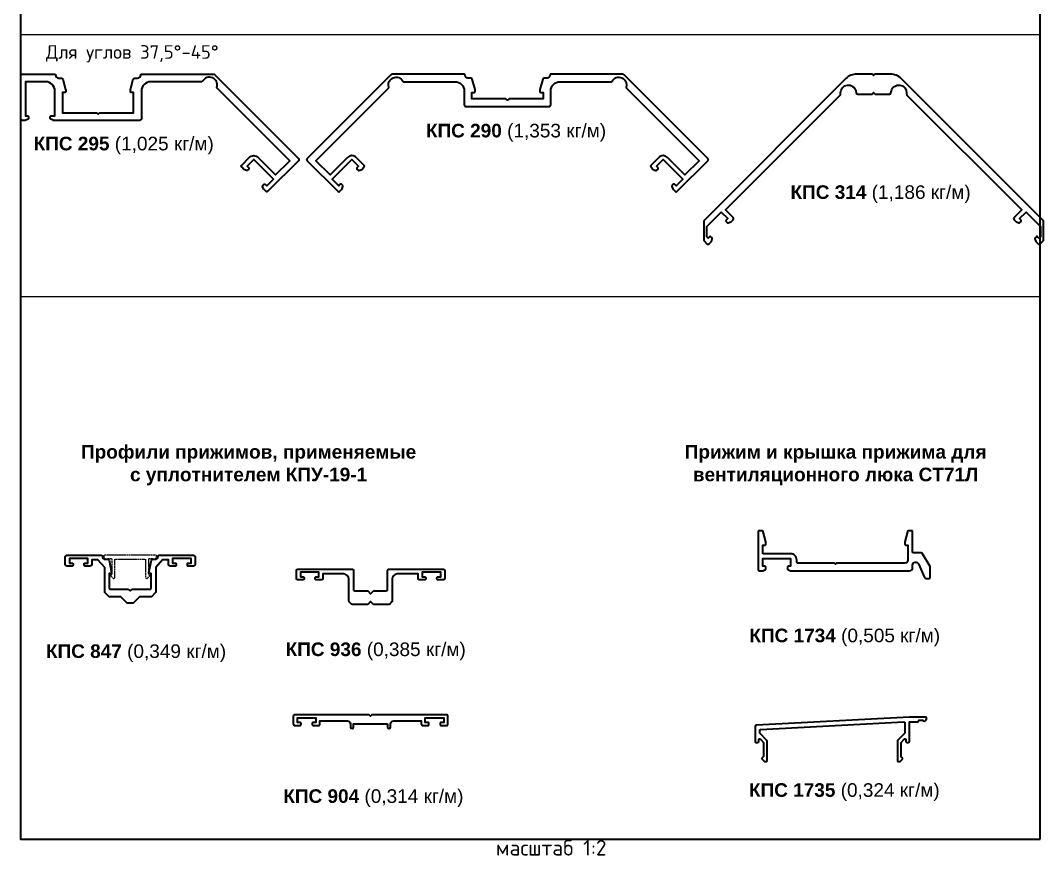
# Model space of a CAD drawing. Header units: millimetres. Extents: x 1744 to 18744, y -2272 to 2782.
# Drawn here: x 4000.5 to 4331.6, y 2205.8 to 2476.1 of the extents above; entities that cross this region are included whole.
import ezdxf

# ---------------------------------------------------------------- set-up
doc = ezdxf.new("R2010")
doc.units = ezdxf.units.MM
doc.linetypes.add('HIDDEN', pattern=[0.375, 0.25, -0.125])
for name, color, linetype, lineweight in [('2', 3, 'HIDDEN', 13), ('3', 1, 'Continuous', 20), ('Рамки', 1, 'Continuous', 15), ('Текстовый', 7, 'Continuous', 9)]:
    doc.layers.add(name, color=color, linetype=linetype, lineweight=lineweight)
doc.layers.add('Скрытые', color=14, linetype='Continuous', plot=False)
doc.styles.add('4', font='isocpeur.ttf', dxfattribs={"width": 0.7, "height": 3.5})
doc.styles.add('Каталожный', font='isocpeur.ttf', dxfattribs={"height": 2.5})

# ---------------------------------------------------------------- blocks, each defined once
blk = doc.blocks.new('KP45571')
at = {"lineweight": -2, "flags": 128}
blk.add_lwpolyline([(6.21, -5.01, -0.414214), (6.21, -5.44), (5.54, -6.11, -0.668179), (5, -5.88), (5, 0), (-5, 0), (-5, -5.88, -0.668179), (-5.54, -6.11), (-6.21, -5.44, -0.414214), (-6.21, -5.01), (-6, -4.8), (-6, 0.3), (-7.3, 0.3), (-7.3, 0.3, -0.414214), (-7.6, 0), (-8, 0), (-8.5, 0.7), (-8.5, 1.3), (8.5, 1.3), (8.5, 0.7), (8, 0), (7.6, 0, -0.414214), (7.3, 0.3), (6, 0.3), (6, -4.8)], format="xyb", close=True, dxfattribs=at)
at = {"layer": '3', "style": '4', "width": 0.7, "flags": 3}
blk.add_attdef('КП45571', (0, 1.3), '', height=3.5, dxfattribs=at)
blk = doc.blocks.new('КПС 847')
blk.add_lwpolyline([(-12.9, 3.07), (-14.6, 3.07, -0.414214), (-14.9, 3.37), (-14.9, 3.77, -0.414214), (-14.6, 4.07), (-13.7, 4.07), (-13.7, 5.57), (-19.7, 5.57), (-19.7, 4.07), (-18.8, 4.07, -0.414214), (-18.5, 3.77), (-18.5, 3.37, -0.414214), (-18.8, 3.07), (-20.5, 3.07, -0.414214), (-21, 3.57), (-21, 6.07, -0.414214), (-20.5, 6.57), (-9.3, 6.57, -0.414214), (-9, 6.27, 0.414214), (-8, 5.27), (-7.15, 5.27, -0.354119), (-6.86, 5.03), (-6.01, 1.03, -0.476976), (-6.3, 0.67), (-6.8, 0.67), (-6.8, -3.93, 0.414214), (-6.3, -4.43), (-0.62, -4.43, -0.198912), (-0.41, -4.52), (0, -4.93), (0.41, -4.52, -0.198912), (0.62, -4.43), (6.3, -4.43, 0.414214), (6.8, -3.93), (6.8, 0.67), (6.3, 0.67, -0.476976), (6.01, 1.03), (6.86, 5.03, -0.354119), (7.15, 5.27), (8, 5.27, 0.414214), (9, 6.27, -0.414214), (9.3, 6.57), (20.5, 6.57, -0.414214), (21, 6.07), (21, 3.57, -0.414214), (20.5, 3.07), (18.8, 3.07, -0.414214), (18.5, 3.37), (18.5, 3.77, -0.414214), (18.8, 4.07), (19.7, 4.07), (19.7, 5.57), (13.7, 5.57), (13.7, 4.07), (14.6, 4.07, -0.414214), (14.9, 3.77), (14.9, 3.37, -0.414214), (14.6, 3.07), (12.9, 3.07, -0.414214), (12.4, 3.57), (12.4, 5.07), (10.5, 5.07), (8.25, 2.57), (8.25, -5.31, -0.198912), (8.16, -5.52), (6.84, -6.84, -0.198912), (6.63, -6.93), (3, -6.93), (1.09, -8.84, -0.198912), (0.88, -8.93), (-0.88, -8.93, -0.198912), (-1.09, -8.84), (-3, -6.93), (-6.63, -6.93, -0.198912), (-6.84, -6.84), (-8.16, -5.52, -0.198912), (-8.25, -5.31), (-8.25, 2.57), (-10.5, 5.07), (-12.4, 5.07), (-12.4, 3.57, -0.414214)], format="xyb", close=True)
blk = doc.blocks.new('КПС 936')
blk.add_lwpolyline([(24, 4.42), (24, 1.92, -0.414214), (23.5, 1.42), (21.8, 1.42, -0.414214), (21.5, 1.72), (21.5, 2.12, -0.414214), (21.8, 2.42), (22.7, 2.42), (22.7, 3.92), (16.7, 3.92), (16.7, 2.42), (17.6, 2.42, -0.414214), (17.9, 2.12), (17.9, 1.72, -0.414214), (17.6, 1.42), (15.9, 1.42, -0.414214), (15.4, 1.92), (15.4, 3.42), (9, 3.42, 0.414214), (7, 1.42), (7, -5.46, -0.198912), (6.91, -5.67), (6.09, -6.5, -0.198912), (5.88, -6.58), (1.12, -6.58, -0.198912), (0.91, -6.5), (0, -5.58), (-0.91, -6.5, -0.198912), (-1.12, -6.58), (-5.88, -6.58, -0.198912), (-6.09, -6.5), (-6.91, -5.67, -0.198912), (-7, -5.46), (-7, 1.42, 0.414214), (-9, 3.42), (-15.4, 3.42), (-15.4, 1.92, -0.414214), (-15.9, 1.42), (-17.6, 1.42, -0.414214), (-17.9, 1.72), (-17.9, 2.12, -0.414214), (-17.6, 2.42), (-16.7, 2.42), (-16.7, 3.92), (-22.7, 3.92), (-22.7, 2.42), (-21.8, 2.42, -0.414214), (-21.5, 2.12), (-21.5, 1.72, -0.414214), (-21.8, 1.42), (-23.5, 1.42, -0.414214), (-24, 1.92), (-24, 4.42, -0.414214), (-23.5, 4.92), (-6, 4.92, -0.414214), (-5.5, 4.42), (-5.5, -1.78, 0.414214), (-5.2, -2.08), (-1.12, -2.08, -0.198912), (-0.91, -2.17), (0, -3.08), (0.91, -2.17, -0.198912), (1.12, -2.08), (5.2, -2.08, 0.414214), (5.5, -1.78), (5.5, 4.42, -0.414214), (6, 4.92), (23.5, 4.92, -0.414214)], format="xyb", close=True)
blk = doc.blocks.new('КПС 904')
blk.add_lwpolyline([(5.5, -1.62), (5.5, -2.62, 1), (6.5, -2.62), (6.5, -1.62, -0.414214), (7.5, -0.62), (16.4, -0.62), (16.4, -1.62, 0.414214), (16.9, -2.12), (18.6, -2.12, 0.414214), (18.9, -1.82), (18.9, -1.42, 0.414214), (18.6, -1.12), (17.7, -1.12), (17.7, 0.38), (23.7, 0.38), (23.7, -1.12), (22.8, -1.12, 0.414214), (22.5, -1.42), (22.5, -1.82, 0.414214), (22.8, -2.12), (24.5, -2.12, 0.414214), (25, -1.62), (25, 0.88, 0.414214), (24.5, 1.38), (0.62, 1.38, 0.198912), (0.41, 1.29), (0, 0.88), (-0.41, 1.29, 0.198912), (-0.62, 1.38), (-24.5, 1.38, 0.414214), (-25, 0.88), (-25, -1.62, 0.414214), (-24.5, -2.12), (-22.8, -2.12, 0.414214), (-22.5, -1.82), (-22.5, -1.42, 0.414214), (-22.8, -1.12), (-23.7, -1.12), (-23.7, 0.38), (-17.7, 0.38), (-17.7, -1.12), (-18.6, -1.12, 0.414214), (-18.9, -1.42), (-18.9, -1.82, 0.414214), (-18.6, -2.12), (-16.9, -2.12, 0.414214), (-16.4, -1.62), (-16.4, -0.62), (-7.5, -0.62, -0.414214), (-6.5, -1.62), (-6.5, -2.62, 1), (-5.5, -2.62), (-5.5, -1.62)], format="xyb", close=True)
blk = doc.blocks.new('КПС 1735')
at = {"ltscale": 10}
blk.add_lwpolyline([(-25.64, -0.14), (20.76, 2.29, -0.429634), (21.08, 1.99), (21.08, -1.37), (18.71, -3.73, 0.198912), (18.63, -3.94), (18.63, -10.21, 0.414214), (18.93, -10.51), (19.4, -10.51, 0.198912), (19.64, -10.42), (20.29, -9.76, 0.414214), (20.29, -9.34), (19.91, -8.97, -0.198912), (19.83, -8.75), (19.83, -4.31), (20.86, -3.27, -0.668179), (21.38, -3.49), (21.38, -4.01, 0.414214), (21.68, -4.31), (22.28, -4.31, 0.414214), (22.58, -4.01), (22.58, 2.37), (25.4, 2.37, 0.383864), (25.58, 2.57), (25.58, 2.89), (26.88, 2.89, 0.414214), (27.18, 2.59), (27.39, 2.59, 0.233167), (27.63, 2.71), (28.02, 3.21, 0.165101), (28.08, 3.39), (28.08, 3.59, 0.414214), (27.78, 3.89), (22.58, 3.89), (-26.95, 1.29, 0.39896), (-27.42, 0.79), (-27.42, -4.01, 0.414214), (-27.12, -4.31), (-26.52, -4.31, 0.414214), (-26.22, -4.01), (-26.22, -3.49, -0.668179), (-25.71, -3.27), (-24.67, -4.31), (-24.67, -8.75, -0.198912), (-24.76, -8.97), (-25.14, -9.34, 0.414214), (-25.14, -9.76), (-24.48, -10.42, 0.198912), (-24.25, -10.51), (-23.77, -10.51, 0.414214), (-23.47, -10.21), (-23.47, -3.94, 0.198912), (-23.56, -3.73), (-25.92, -1.37), (-25.92, -0.44, -0.39896)], format="xyb", close=True, dxfattribs=at)
blk = doc.blocks.new('КПС 1734')
at = {"ltscale": 10}
blk.add_lwpolyline([(-27.8, 2.45), (-27.8, 5.25), (-27.1, 5.25, 0.414214), (-26.8, 5.55), (-26.8, 6.18, 0.065543), (-26.82, 6.31), (-27.69, 9.58, 0.339454), (-28.18, 9.95), (-29, 9.95, 0.414214), (-29.3, 9.65), (-29.3, -2.75, 0.414214), (-29, -3.05), (-27.87, -3.05, 0.116434), (-27.74, -3.02), (-26.97, -2.63, 0.284079), (-26.8, -2.36), (-26.8, -1.85, 0.414214), (-27.1, -1.55), (-27.8, -1.55), (-27.8, 0.95), (-18.8, 0.95), (-18.8, -1.55), (-19.5, -1.55, 0.414214), (-19.8, -1.85), (-19.8, -2.36, 0.284079), (-19.64, -2.63), (-18.86, -3.02, 0.116434), (-18.73, -3.05), (19.7, -3.05, 0.414214), (20.7, -2.05), (20.7, -1.25, -0.809657), (22.61, -0.84), (24.58, -5.25, 0.29613), (25.03, -5.55), (25.9, -5.55, 0.414214), (26.4, -5.05), (26.4, -1.88, 0.131652), (26.33, -1.63), (23.95, 2.5, 0.267949), (23.51, 2.75), (21, 2.75, -0.414214), (20.7, 3.05), (20.7, 9.65, 0.414214), (20.4, 9.95), (19.57, 9.95, 0.339454), (19.09, 9.58), (18.22, 6.31, 0.065543), (18.2, 6.18), (18.2, 5.55, 0.414214), (18.5, 5.25), (19.2, 5.25), (19.2, 0.45, -0.414214), (18.2, -0.55), (-3.88, -0.55, 0.198912), (-4.09, -0.64), (-4.3, -0.85), (-4.51, -0.64, 0.198912), (-4.73, -0.55), (-16.5, -0.55, -0.414214), (-16.8, -0.25), (-16.8, 0.45, 0.414214), (-18.8, 2.45)], format="xyb", close=True, dxfattribs=at)
blk = doc.blocks.new('КПС 314')
blk.add_lwpolyline([(-55, -25.12), (-55, -31.07, 0.198912), (-54.85, -31.43), (-53.94, -32.34, 0.414214), (-53.23, -32.34), (-52.58, -31.68, 0.116434), (-52.5, -31.57), (-52.23, -30.75, 0.284079), (-52.3, -30.44), (-52.67, -30.08, 0.414214), (-53.09, -30.08), (-53.59, -30.57), (-54, -30.16), (-54, -26.74), (-49.34, -22.09), (-47.22, -24.21), (-47.72, -24.7, 0.414214), (-47.72, -25.13), (-47.35, -25.49, 0.284079), (-47.05, -25.56), (-46.23, -25.29, 0.116434), (-46.11, -25.22), (-45.45, -24.56, 0.414214), (-45.45, -23.86), (-47.93, -21.38), (-10.78, 15.77, 0.198912), (-10.69, 15.98), (-10.69, 16.52, -0.880699), (-5.77, 17.14), (-5.6, 16.46, 0.341798), (-5.11, 16.08), (-0.62, 16.08, 0.198912), (-0.41, 16.17), (0, 16.58), (0.41, 16.17, 0.198912), (0.62, 16.08), (5.11, 16.08, 0.341798), (5.6, 16.46), (5.77, 17.14, -0.880699), (10.69, 16.52), (10.69, 15.98, 0.198912), (10.78, 15.77), (47.93, -21.38), (45.45, -23.86, 0.414214), (45.45, -24.56), (46.11, -25.22, 0.116434), (46.23, -25.29), (47.05, -25.56, 0.284079), (47.35, -25.49), (47.72, -25.13, 0.414214), (47.72, -24.7), (47.22, -24.21), (49.34, -22.09), (54, -26.74), (54, -30.16), (53.59, -30.57), (53.09, -30.08, 0.414214), (52.67, -30.08), (52.3, -30.44, 0.284079), (52.23, -30.75), (52.5, -31.57, 0.116434), (52.58, -31.68), (53.23, -32.34, 0.414214), (53.94, -32.34), (54.85, -31.43, 0.198912), (55, -31.07), (55, -25.12, 0.198912), (54.85, -24.77), (8.96, 21.12, 0.198912), (5.43, 22.58), (0.62, 22.58, 0.198912), (0.41, 22.5), (0, 22.08), (-0.41, 22.5, 0.198912), (-0.62, 22.58), (-5.43, 22.58, 0.198912), (-8.96, 21.12), (-54.85, -24.77, 0.198912)], format="xyb", close=True)
blk = doc.blocks.new('КПС 290')
blk.add_lwpolyline([(46.47, -16.03, 0.414214), (46.47, -16.74), (47.18, -17.44), (48.06, -17.74, 0.284079), (48.37, -17.67), (48.73, -17.3, 0.414214), (48.73, -16.88), (48.24, -16.38), (50.36, -14.26), (56.72, -20.63), (54.6, -22.75), (54.11, -22.25, 0.414214), (53.68, -22.25), (53.32, -22.62, 0.284079), (53.24, -22.92), (53.52, -23.74, 0.116434), (53.59, -23.86), (54.25, -24.51, 0.414214), (54.95, -24.51), (64.85, -14.62, 0.414214), (64.85, -13.91), (37.79, 13.15, 0.198912), (37.09, 13.45), (14.1, 13.45, 0.414214), (13.8, 13.15, -0.414214), (12.8, 12.15), (11.88, 12.15, 0.339454), (11.39, 11.77), (10.51, 8.48, 0.065543), (10.5, 8.41), (10.5, 7.75, 0.414214), (10.8, 7.45), (11.5, 7.45), (11.5, 5.45), (0.62, 5.45, 0.198912), (0.41, 5.36), (0, 4.95), (-0.41, 5.36, 0.198912), (-0.62, 5.45), (-11.5, 5.45), (-11.5, 7.45), (-10.8, 7.45, 0.414214), (-10.5, 7.75), (-10.5, 8.41, 0.065543), (-10.51, 8.48), (-11.39, 11.77, 0.339454), (-11.88, 12.15), (-12.8, 12.15, -0.414214), (-13.8, 13.15, 0.414214), (-14.1, 13.45), (-37.09, 13.45, 0.198912), (-37.79, 13.15), (-64.85, -13.91, 0.414214), (-64.85, -14.62), (-54.95, -24.51, 0.414214), (-54.25, -24.51), (-53.59, -23.86, 0.116434), (-53.52, -23.74), (-53.24, -22.92, 0.284079), (-53.32, -22.62), (-53.68, -22.25, 0.414214), (-54.11, -22.25), (-54.6, -22.75), (-56.72, -20.63), (-50.36, -14.26), (-48.24, -16.38), (-48.73, -16.88, 0.414214), (-48.73, -17.3), (-48.37, -17.67, 0.284079), (-48.06, -17.74), (-47.18, -17.44), (-46.47, -16.74, 0.414214), (-46.47, -16.03), (-48.94, -13.55, 0.414214), (-51.77, -13.55), (-57.43, -19.21), (-62.03, -14.62), (-38.51, 8.9, 0.277736), (-38.44, 9.2, -0.909731), (-33.84, 11.1, 0.277736), (-33.57, 10.95), (-17, 10.95, -0.414214), (-14, 7.95), (-14, 3.45, 0.414214), (-13.5, 2.95), (13.5, 2.95, 0.414214), (14, 3.45), (14, 7.95, -0.414214), (17, 10.95), (33.57, 10.95, 0.277736), (33.84, 11.1, -0.909731), (38.44, 9.2, 0.277736), (38.51, 8.9), (62.03, -14.62), (57.43, -19.21), (51.77, -13.55, 0.414214), (48.94, -13.55)], format="xyb", close=True)
blk = doc.blocks.new('КПС 295')
blk.add_lwpolyline([(33.18, -24.31, -0.284079), (33.26, -24), (33.62, -23.63, -0.414214), (34.05, -23.63), (34.54, -24.13), (36.66, -22.01), (30.3, -15.64), (28.18, -17.77), (28.67, -18.26, -0.414214), (28.67, -18.68), (28.31, -19.05, -0.284079), (28, -19.12), (27.12, -18.83), (26.41, -18.12, -0.414214), (26.41, -17.41), (28.88, -14.94, -0.414214), (31.71, -14.94), (37.37, -20.59), (41.97, -16), (18.45, 7.52, -0.277736), (18.38, 7.82, 0.909731), (13.78, 9.72, -0.277736), (13.51, 9.56), (-3.06, 9.56, 0.414214), (-6.06, 6.56), (-6.06, -2.44, -0.414214), (-6.56, -2.94), (-34.49, -2.94, -0.116434), (-34.62, -2.91), (-35.39, -2.52, -0.284079), (-35.56, -2.25), (-35.56, -1.74, -0.414214), (-35.26, -1.44), (-34.06, -1.44), (-34.06, 6.56, 0.414214), (-37.06, 9.56), (-43.56, 9.56), (-43.56, -1.44), (-42.86, -1.44, -0.414214), (-42.56, -1.74), (-42.56, -2.25, -0.284079), (-42.73, -2.52), (-43.5, -2.91, -0.116434), (-43.63, -2.94), (-44.56, -2.94, -0.414214), (-45.06, -2.44), (-45.06, 11.56, -0.414214), (-44.56, 12.06), (-34.16, 12.06, -0.414214), (-33.86, 11.76, 0.414214), (-32.86, 10.76), (-31.94, 10.76, -0.339454), (-31.45, 10.39), (-30.57, 7.1, -0.065543), (-30.56, 7.02), (-30.56, 6.36, -0.414214), (-30.86, 6.06), (-31.56, 6.06), (-31.56, -0.44), (-20.68, -0.44, -0.198912), (-20.47, -0.53), (-20.06, -0.94), (-19.65, -0.53, -0.198912), (-19.44, -0.44), (-8.56, -0.44), (-8.56, 6.06), (-9.26, 6.06, -0.414214), (-9.56, 6.36), (-9.56, 7.02, -0.065543), (-9.55, 7.1), (-8.67, 10.39, -0.339454), (-8.18, 10.76), (-7.26, 10.76, 0.414214), (-6.26, 11.76, -0.414214), (-5.96, 12.06), (17.03, 12.06, -0.198912), (17.73, 11.77), (44.79, -15.29, -0.414214), (44.79, -16), (34.89, -25.9, -0.414214), (34.19, -25.9), (33.53, -25.24, -0.116434), (33.46, -25.12)], format="xyb", close=True)

msp = doc.modelspace()

# ---------------------------------------------------------------- linework, layer by layer
at = {"layer": 'Рамки', "linetype": 'Continuous'}
for p, q in [((4000.497, 2471.596), (4330.497, 2471.596)), ((4000.497, 2386.784), (4330.497, 2386.784))]:
    msp.add_line(p, q, dxfattribs=at)
at = {"layer": 'Скрытые', "linetype": 'Continuous'}
msp.add_lwpolyline([(4330.497, 2211.052), (4330.497, 2765.052), (4000.497, 2765.052), (4000.497, 2211.052)], close=True, dxfattribs=at)

# ---------------------------------------------------------------- block references
for name, p in [('КПС 295', (4045.69, 2446.688)), ('КПС 290', (4158.128, 2445.306)), ('КПС 314', (4276.63, 2436.168)), ('КПС 1734', (4268.558, 2300.982)), ('КПС 847', (4036.017, 2296.39)), ('КПС 936', (4113.812, 2293.58)), ('КПС 904', (4113.812, 2249.976)), ('КПС 1735', (4265.68, 2246.712))]:
    msp.add_blockref(name, p)
at = {"layer": '2', "ltscale": 2, "xscale": -1}
msp.add_blockref('KP45571', (4036.017, 2301.659), dxfattribs=at)

# ---------------------------------------------------------------- texts
at = {"layer": 'Скрытые', "linetype": 'Continuous', "insert": (4007.276, 2210.759), "char_height": 7, "width": 330, "attachment_point": 1, "style": 'Каталожный'}
msp.add_mtext('\\pxqc;{\\H0.71429x;масштаб 1:2}', dxfattribs=at)
at = {"layer": 'Текстовый', "linetype": 'Continuous', "attachment_point": 1, "style": 'Каталожный'}
for s, insert, char_height, width in [('{\\H0.71429x;Для углов 37,5%%D-45%%D}', (4008.751, 2468.102), 6.16, 71.27963), ('{\\fArial|b1|i0|c204|p34;\\H0.71429x;КПС 290 \\fArial|b0|i0|c204|p34;(1,353 кг/м)}', (4131.731, 2442.64), 6.16, 71.27963), ('{\\fArial|b1|i0|c204|p34;\\H0.71429x;КПС 295 \\fArial|b0|i0|c204|p34;(1,025 кг/м)}', (4004.747, 2438.454), 6.16, 71.27963), ('{\\fArial|b1|i0|c204|p34;\\H0.71429x;КПС 314 \\fArial|b0|i0|c204|p34;(1,186 кг/м)}', (4249.732, 2422.732), 6.16, 71.27963), ('\\pxqc;{\\fArial|b1|i0|c204|p34;Профили прижимов, применяемые с уплотнителем КПУ-19-1}', (4018.614, 2338.661), 4.4, 111.44544), ('\\pxqc;{\\fArial|b1|i0|c204|p34;Прижим и крышка прижима для вентиляционного люка СТ71Л}', (4208.614, 2338.661), 4.4, 111.44544), ('\\pxqc;{\\fArial|b1|i0|c204|p34;\\H0.71429x;КПС 1734 \\fArial|b0|i0|c204|p34;(0,505 кг/м)}', (4231.639, 2279.21), 6.16, 71.27963), ('\\pxqc;{\\fArial|b1|i0|c204|p34;\\H0.71429x;КПС 936 \\fArial|b0|i0|c204|p34;(0,385 кг/м)}', (4079.833, 2274.733), 6.16, 71.27963), ('\\pxqc;{\\fArial|b1|i0|c204|p34;\\H0.71429x;КПС 847 \\fArial|b0|i0|c204|p34;(0,349 кг/м)}', (4001.075, 2274.121), 6.16, 73.64897), ('\\pxqc;{\\fArial|b1|i0|c204|p34;\\H0.71429x;КПС 1735 \\fArial|b0|i0|c204|p34;(0,324 кг/м)}', (4231.511, 2229.168), 6.16, 71.27963), ('\\pxqc;{\\fArial|b1|i0|c204|p34;\\H0.71429x;КПС 904 \\fArial|b0|i0|c204|p34;(0,314 кг/м)}', (4079.076, 2227.204), 6.16, 71.27963)]:
    msp.add_mtext(s, dxfattribs=dict(at, insert=insert, char_height=char_height, width=width))

doc.saveas('drawing.dxf')
